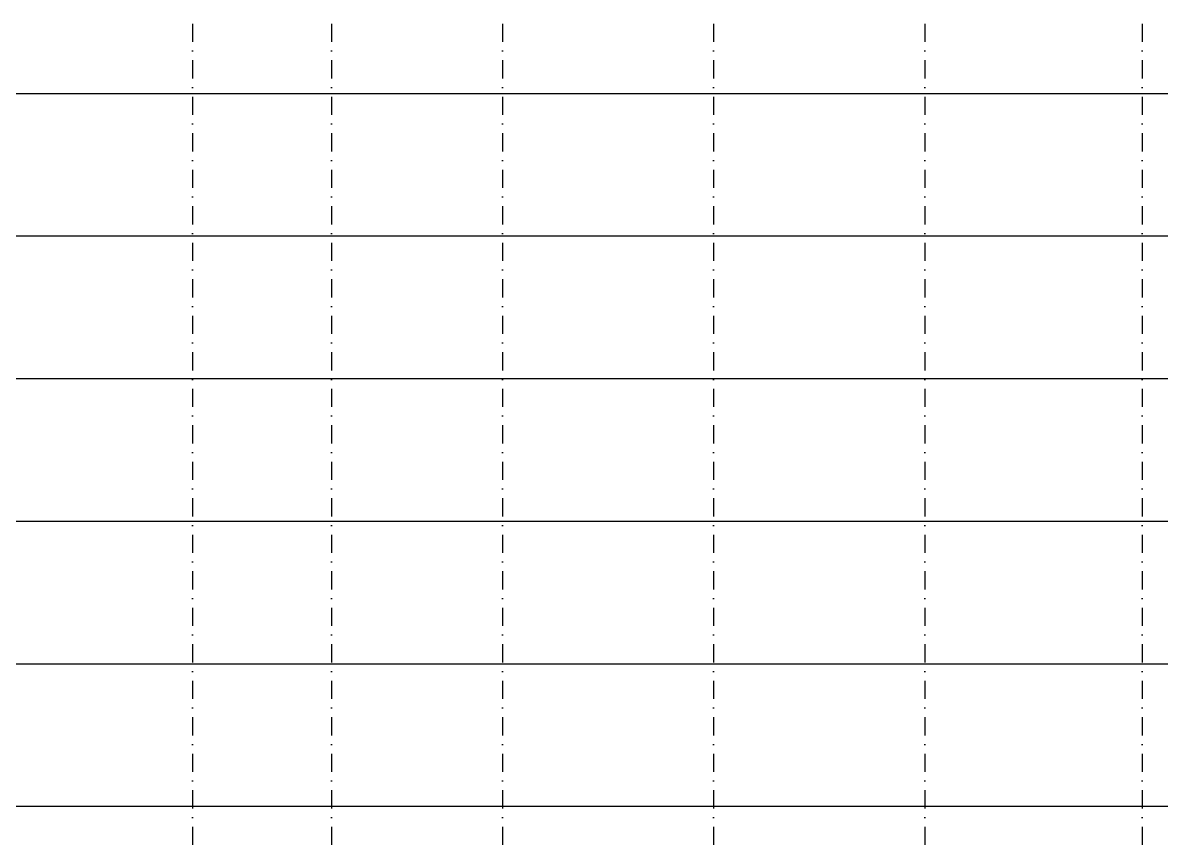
# Model space of a CAD drawing. Header units: metres. Extents: x -121 to 9872, y 3505 to 10721.
# Drawn here: x 4744.3 to 5143.5, y 8587.4 to 8874.8 of the extents above; entities that cross this region are included whole.
import ezdxf

# ---------------------------------------------------------------- set-up
doc = ezdxf.new("R2010")
doc.units = ezdxf.units.M
doc.linetypes.add('DASHDOT', pattern=[25.4, 12.7, -6.35, 0, -6.35])
doc.layers.add('Grade', color=9, linetype='Continuous')
doc.layers.add('Ind.Rot', color=8, linetype='DASHDOT')

msp = doc.modelspace()

# ---------------------------------------------------------------- linework, layer by layer
at = {"layer": 'Grade'}
for points in [[(0, 8850), (9859.453, 8850)], [(0, 8800), (9859.453, 8800)], [(0, 8750), (9859.453, 8750)], [(0, 8700), (9859.453, 8700)], [(0, 8650), (9859.453, 8650)], [(0, 8600), (9859.453, 8600)]]:
    msp.add_lwpolyline(points, dxfattribs=at)
at = {"layer": 'Ind.Rot', "linetype": 'DASHDOT', "ltscale": 0.5}
for points in [[(4803.832, 10500), (4803.832, 8300)], [(4852.593, 10500), (4852.593, 8300)], [(4912.595, 10500), (4912.595, 8300)], [(4986.595, 10500), (4986.595, 8300)], [(5060.595, 10500), (5060.595, 8300)], [(5136.848, 10500), (5136.848, 8300)]]:
    msp.add_lwpolyline(points, dxfattribs=at)

doc.saveas('drawing.dxf')
